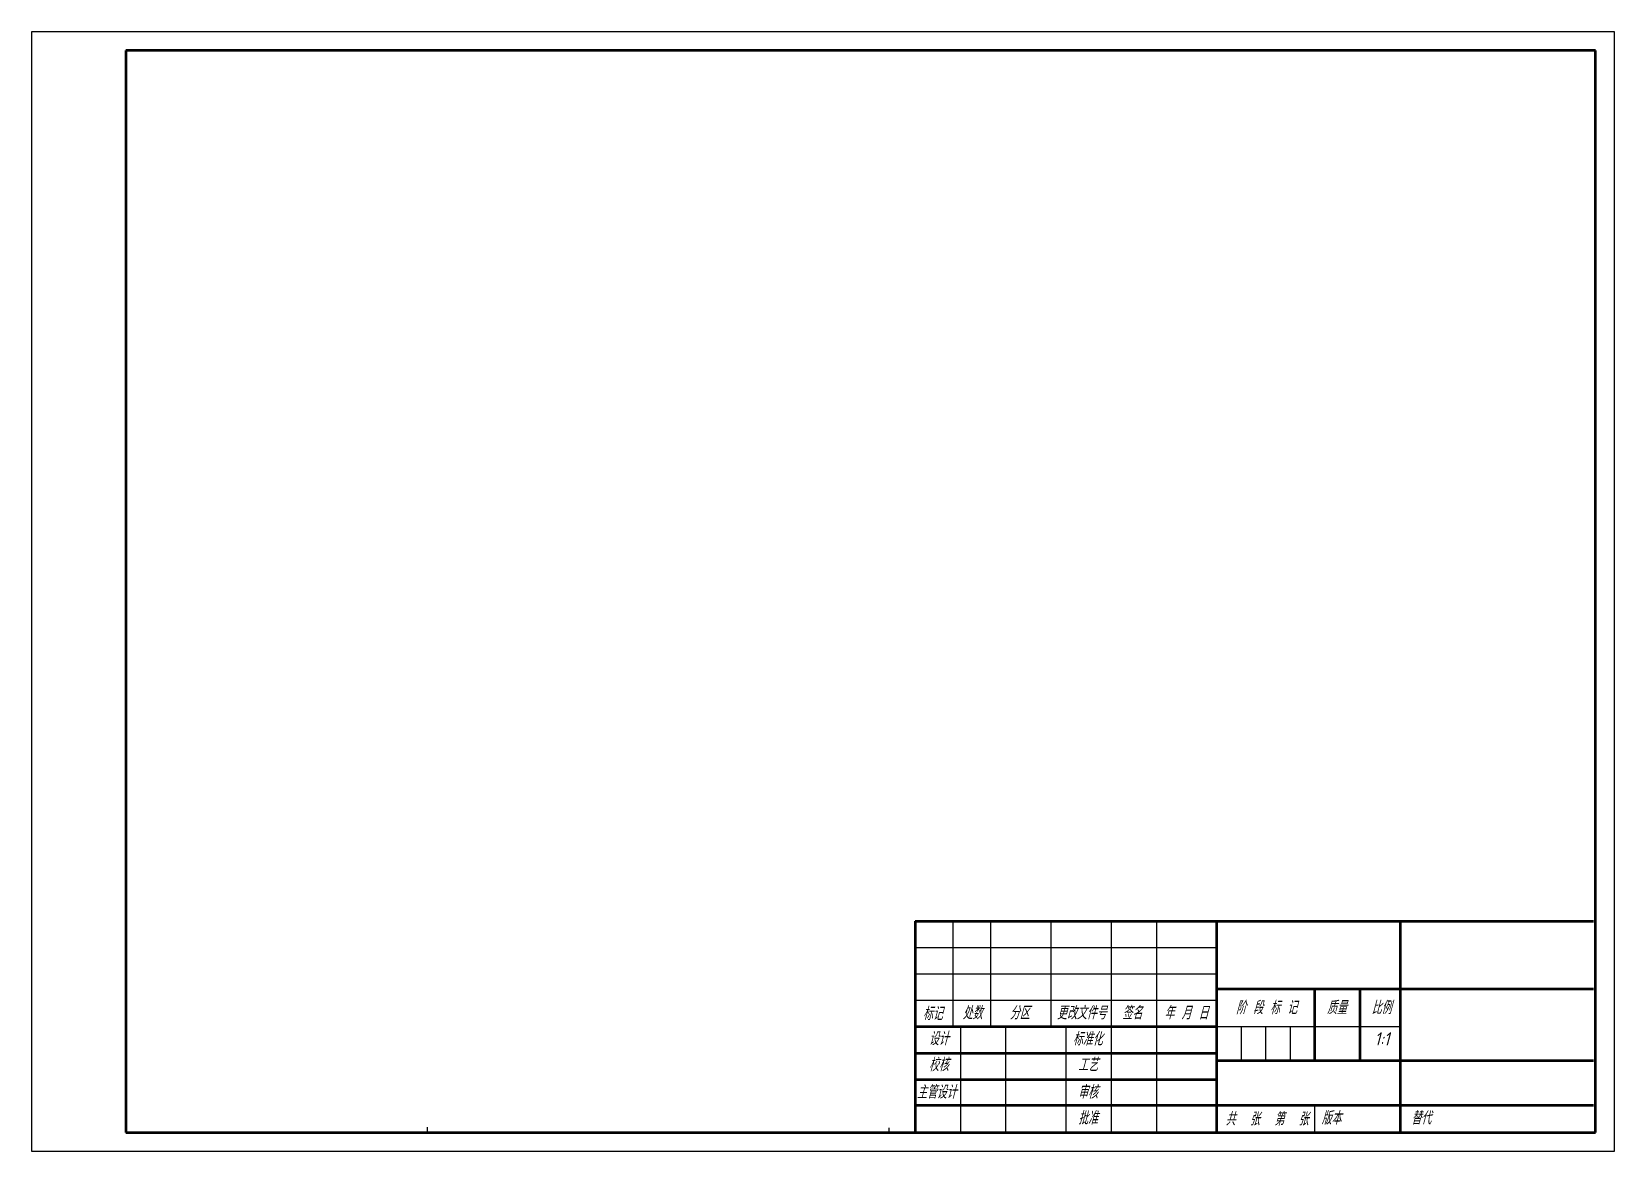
# Model space of a CAD drawing. Header units: millimetres. Extents: x 0 to 420, y 0 to 297.
import ezdxf

# ---------------------------------------------------------------- set-up
doc = ezdxf.new("R2010")
doc.units = ezdxf.units.MM
doc.header["$LTSCALE"] = 0.5
doc.linetypes.add('CENTER', pattern=[50.8, 31.75, -6.35, 6.35, -6.35])
doc.layers.add('图框', color=7, linetype='Continuous')
for name, color, linetype, lineweight in [('点画线', 1, 'CENTER', 25), ('粗实线', 7, 'Continuous', 50), ('细实线', 3, 'Continuous', 25)]:
    doc.layers.add(name, color=color, linetype=linetype, lineweight=lineweight)
doc.styles.add('国标汉字3.5', font='gbeitc.shx', dxfattribs={"height": 3.5, "bigfont": 'gbcbig.shx'})

msp = doc.modelspace()

# ---------------------------------------------------------------- linework, layer by layer
at = {"layer": '图框', "lineweight": 50}
for p, q in [((234.46, 61.08), (234.46, 5.08)), ((234.46, 61.08), (414.46, 61.08)), ((314.43, 61.13), (314.46, 5.08)), ((363.15, 61.08), (363.15, 5.08)), ((314.44, 43.13), (414.44, 43.13)), ((340.46, 43.14), (340.46, 24.14)), ((352.46, 43.08), (352.46, 24.08)), ((234.46, 33.08), (314.46, 33.08)), ((234.46, 26.08), (314.46, 26.08)), ((314.46, 24.08), (414.46, 24.08)), ((234.46, 19.08), (314.46, 19.08)), ((234.46, 12.24), (314.46, 12.24)), ((314.46, 12.24), (414.46, 12.24))]:
    msp.add_line(p, q, dxfattribs=at)
at = {"layer": '图框', "lineweight": 25}
for p, q in [((244.46, 61.08), (244.46, 33.08)), ((254.46, 61.08), (254.46, 33.08)), ((270.46, 61.08), (270.46, 33.08)), ((286.46, 61.08), (286.46, 5.08)), ((298.46, 61.08), (298.46, 5.08)), ((234.46, 40.08), (314.46, 40.08)), ((246.46, 33.08), (246.46, 5.08)), ((258.46, 33.08), (258.46, 5.08)), ((274.46, 33.08), (274.46, 5.08)), ((314.47, 33.08), (363.15, 33.08)), ((340.46, 12.24), (340.46, 5.08))]:
    msp.add_line(p, q, dxfattribs=at)
at = {"layer": '图框'}
for p, q in [((234.46, 54.08), (314.46, 54.08)), ((234.46, 47.08), (314.46, 47.08)), ((320.96, 33.08), (320.96, 24.08)), ((327.46, 33.08), (327.46, 24.08)), ((333.96, 33.08), (333.96, 24.08))]:
    msp.add_line(p, q, dxfattribs=at)
at = {"layer": '点画线'}
for p, q in [((105, 6.38), (105, 5)), ((105, 5.27), (105, 5)), ((227.46, 6.22), (227.46, 4.84)), ((227.46, 5.1), (227.46, 4.84))]:
    msp.add_line(p, q, dxfattribs=at)
at = {"layer": '粗实线'}
for p, q in [((415, 292), (25, 292)), ((25, 292), (25, 5)), ((415, 5), (415, 292)), ((25, 5), (415, 5))]:
    msp.add_line(p, q, dxfattribs=at)
at = {"layer": '细实线'}
for p, q in [((420, 297), (0, 297)), ((0, 297), (0, 0)), ((420, 0), (420, 297)), ((0, 0), (420, 0))]:
    msp.add_line(p, q, dxfattribs=at)

# ---------------------------------------------------------------- texts
at = {"layer": '图框', "char_height": 3.5, "style": '国标汉字3.5'}
for s, insert, attachment_point in [('标记', (239.11, 38.29), 2), ('处数', (249.64, 38.49), 2), ('分区', (262.17, 38.49), 2), ('更改文件号', (278.64, 38.49), 2), ('签名', (292.03, 38.49), 2), ('年 月 日', (306.39, 38.49), 2), ('阶 段 标 记', (327.67, 39.88), 2), ('质量', (346.33, 39.88), 2), ('比例', (358.18, 39.88), 2), ('设计', (240.7, 31.63), 2), ('标准化', (280.22, 31.57), 2), ('1:1', (358.32, 31.6), 2), ('校核', (240.7, 24.75), 2), ('工艺', (280.29, 24.72), 2), ('主管设计', (240.16, 17.48), 2), ('审核', (280.29, 17.48), 2), ('批准', (280.29, 10.6), 2), ('共  张', (321.33, 10.34), 2), ('第  张', (334.26, 10.34), 2), ('版本', (344.9, 10.61), 2), ('替代', (366.1, 10.61), 1)]:
    msp.add_mtext(s, dxfattribs=dict(at, insert=insert, attachment_point=attachment_point))

doc.saveas('drawing.dxf')
